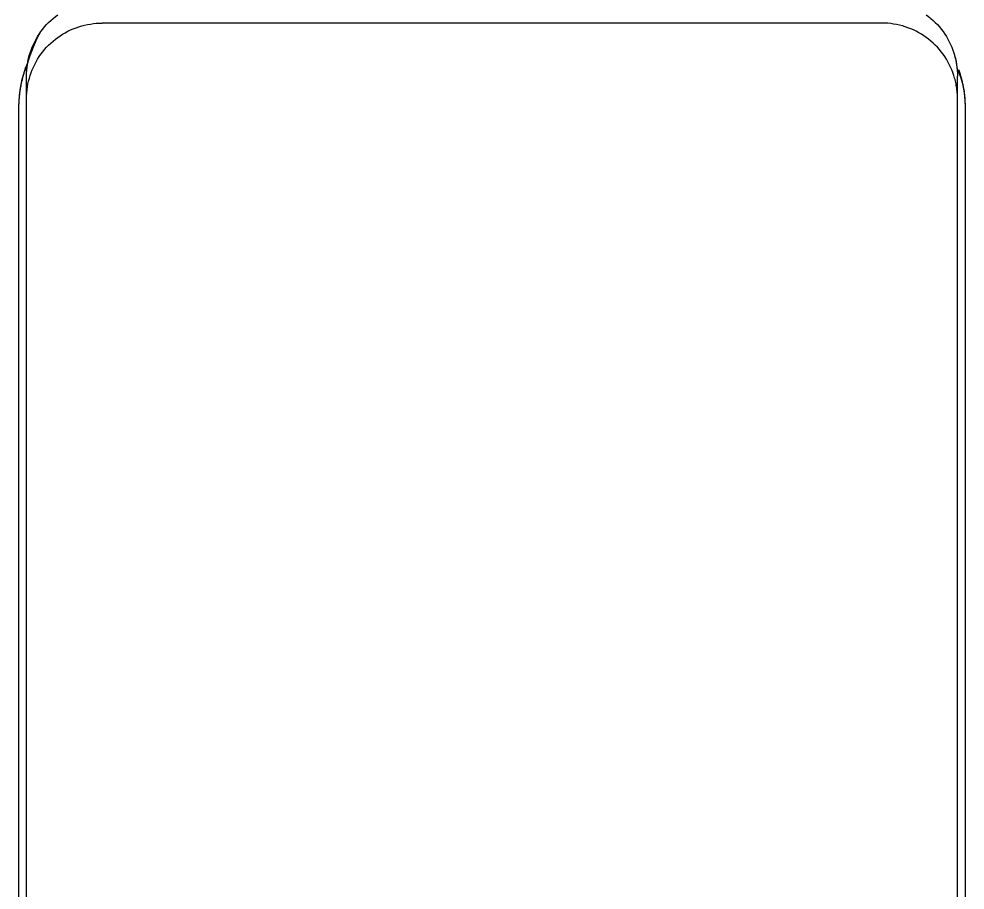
# Model space of a CAD drawing. Header units: metres. Extents: x 0 to 3575, y 0 to 842.
# Drawn here: x 2420.67 to 2449.02, y 713.59 to 739.69 of the extents above; entities that cross this region are included whole.
import ezdxf

# ---------------------------------------------------------------- set-up
doc = ezdxf.new("R2010")
doc.units = ezdxf.units.M
doc.layers.add('SCHEMATICS', color=7, linetype='Continuous')

msp = doc.modelspace()

# ---------------------------------------------------------------- linework, layer by layer
at = {"layer": 'SCHEMATICS', "color": 7}
for p, q in [((2446.524, 739.562), (2423.168, 739.562)), ((2420.9, 515.67), (2420.9, 737.973)), ((2448.792, 515.67), (2448.792, 737.973)), ((2420.672, 516.469), (2420.672, 737.031)), ((2420.672, 516.469), (2420.672, 737.031)), ((2449.018, 737.031), (2449.018, 516.469)), ((2449.018, 737.031), (2449.018, 516.469))]:
    msp.add_line(p, q, dxfattribs=at)
for points in [[(2421.332, 739.308), (2421.385, 739.379), (2421.442, 739.448), (2421.501, 739.515), (2421.563, 739.579), (2421.628, 739.641), (2421.694, 739.7), (2421.763, 739.756), (2421.834, 739.81)], [(2421.332, 739.308), (2421.385, 739.379), (2421.442, 739.448), (2421.501, 739.515), (2421.563, 739.579), (2421.628, 739.641), (2421.694, 739.7), (2421.763, 739.756), (2421.834, 739.81)], [(2422.468, 739.451), (2422.553, 739.477), (2422.639, 739.5), (2422.726, 739.519), (2422.813, 739.534), (2422.902, 739.546), (2422.99, 739.555), (2423.079, 739.56), (2423.168, 739.562)], [(2447.224, 739.451), (2447.139, 739.477), (2447.053, 739.5), (2446.966, 739.519), (2446.878, 739.534), (2446.79, 739.546), (2446.701, 739.555), (2446.612, 739.56), (2446.524, 739.562)], [(2447.854, 739.81), (2447.926, 739.756), (2447.995, 739.7), (2448.062, 739.641), (2448.127, 739.579), (2448.188, 739.515), (2448.247, 739.448), (2448.304, 739.379), (2448.357, 739.308)], [(2447.854, 739.81), (2447.926, 739.756), (2447.995, 739.7), (2448.062, 739.641), (2448.127, 739.579), (2448.188, 739.515), (2448.247, 739.448), (2448.304, 739.379), (2448.357, 739.308)], [(2420.939, 738.375), (2420.971, 738.472), (2421.011, 738.589), (2421.058, 738.719), (2421.11, 738.854), (2421.165, 738.987), (2421.222, 739.112), (2421.278, 739.221), (2421.332, 739.308)], [(2421.008, 738.671), (2421.037, 738.755), (2421.07, 738.838), (2421.106, 738.92), (2421.145, 739.001), (2421.188, 739.08), (2421.233, 739.158), (2421.281, 739.234), (2421.332, 739.308)], [(2421.834, 739.13), (2421.907, 739.181), (2421.982, 739.229), (2422.059, 739.274), (2422.138, 739.316), (2422.218, 739.355), (2422.3, 739.39), (2422.383, 739.422), (2422.468, 739.451)], [(2447.854, 739.13), (2447.782, 739.181), (2447.708, 739.229), (2447.631, 739.274), (2447.553, 739.316), (2447.473, 739.355), (2447.391, 739.39), (2447.308, 739.422), (2447.224, 739.451)], [(2448.357, 739.308), (2448.409, 739.234), (2448.457, 739.158), (2448.503, 739.08), (2448.545, 739.001), (2448.584, 738.92), (2448.619, 738.838), (2448.651, 738.755), (2448.68, 738.671)], [(2448.357, 739.308), (2448.409, 739.234), (2448.457, 739.158), (2448.503, 739.08), (2448.545, 739.001), (2448.584, 738.92), (2448.619, 738.838), (2448.651, 738.755), (2448.68, 738.671)], [(2421.332, 738.63), (2421.385, 738.701), (2421.442, 738.77), (2421.501, 738.836), (2421.563, 738.9), (2421.628, 738.962), (2421.694, 739.021), (2421.763, 739.077), (2421.834, 739.13)], [(2448.357, 738.63), (2448.304, 738.701), (2448.247, 738.77), (2448.188, 738.836), (2448.127, 738.9), (2448.062, 738.962), (2447.995, 739.021), (2447.926, 739.077), (2447.854, 739.13)], [(2420.9, 737.973), (2420.902, 738.06), (2420.907, 738.148), (2420.915, 738.236), (2420.927, 738.324), (2420.942, 738.412), (2420.961, 738.499), (2420.983, 738.586), (2421.008, 738.671)], [(2421.012, 737.994), (2421.041, 738.079), (2421.072, 738.163), (2421.108, 738.246), (2421.147, 738.326), (2421.188, 738.405), (2421.233, 738.482), (2421.281, 738.557), (2421.332, 738.63)], [(2448.679, 737.994), (2448.65, 738.079), (2448.618, 738.163), (2448.582, 738.246), (2448.544, 738.326), (2448.502, 738.405), (2448.457, 738.482), (2448.409, 738.557), (2448.357, 738.63)], [(2448.68, 738.671), (2448.698, 738.613), (2448.714, 738.553), (2448.729, 738.494), (2448.742, 738.434), (2448.754, 738.373), (2448.765, 738.313), (2448.773, 738.252), (2448.78, 738.191)], [(2448.68, 738.671), (2448.706, 738.586), (2448.728, 738.499), (2448.748, 738.412), (2448.763, 738.324), (2448.776, 738.236), (2448.785, 738.148), (2448.79, 738.06), (2448.792, 737.973)], [(2420.672, 737.034), (2420.676, 737.213), (2420.688, 737.386), (2420.708, 737.554), (2420.736, 737.72), (2420.773, 737.883), (2420.819, 738.046), (2420.874, 738.21), (2420.939, 738.375)], [(2420.833, 738.064), (2420.843, 738.097), (2420.854, 738.13), (2420.865, 738.163), (2420.877, 738.195), (2420.889, 738.228), (2420.901, 738.26), (2420.913, 738.292), (2420.926, 738.324)], [(2448.78, 738.191), (2448.837, 738.054), (2448.886, 737.919), (2448.927, 737.783), (2448.961, 737.647), (2448.986, 737.509), (2449.004, 737.367), (2449.015, 737.222), (2449.018, 737.072)], [(2448.82, 738.175), (2448.83, 738.147), (2448.84, 738.119), (2448.849, 738.091), (2448.858, 738.064), (2448.867, 738.036), (2448.875, 738.008), (2448.884, 737.981), (2448.892, 737.953)], [(2420.761, 737.812), (2420.769, 737.844), (2420.777, 737.875), (2420.786, 737.907), (2420.794, 737.938), (2420.804, 737.97), (2420.813, 738.001), (2420.823, 738.033), (2420.833, 738.064)], [(2420.9, 737.297), (2420.902, 737.386), (2420.907, 737.475), (2420.916, 737.563), (2420.928, 737.651), (2420.944, 737.738), (2420.963, 737.824), (2420.986, 737.91), (2421.012, 737.994)], [(2448.761, 737.652), (2448.755, 737.695), (2448.747, 737.738), (2448.738, 737.781), (2448.729, 737.825), (2448.718, 737.867), (2448.706, 737.91), (2448.693, 737.952), (2448.679, 737.994)], [(2448.892, 737.953), (2448.9, 737.925), (2448.907, 737.896), (2448.914, 737.868), (2448.921, 737.84), (2448.928, 737.811), (2448.934, 737.783), (2448.941, 737.754), (2448.947, 737.726)], [(2420.712, 737.554), (2420.717, 737.586), (2420.723, 737.619), (2420.729, 737.651), (2420.735, 737.683), (2420.741, 737.715), (2420.747, 737.748), (2420.754, 737.78), (2420.761, 737.812)], [(2448.792, 737.297), (2448.792, 737.341), (2448.79, 737.386), (2448.788, 737.43), (2448.784, 737.475), (2448.78, 737.519), (2448.775, 737.563), (2448.768, 737.608), (2448.761, 737.652)], [(2448.947, 737.726), (2448.953, 737.698), (2448.958, 737.669), (2448.963, 737.64), (2448.968, 737.612), (2448.973, 737.583), (2448.977, 737.554), (2448.982, 737.525), (2448.987, 737.496)], [(2420.672, 737.031), (2420.672, 737.065), (2420.673, 737.098), (2420.674, 737.131), (2420.675, 737.164), (2420.676, 737.197), (2420.678, 737.229), (2420.68, 737.262), (2420.682, 737.295)], [(2420.682, 737.295), (2420.685, 737.328), (2420.688, 737.36), (2420.691, 737.393), (2420.695, 737.425), (2420.699, 737.457), (2420.703, 737.489), (2420.707, 737.522), (2420.712, 737.554)], [(2448.987, 737.496), (2448.994, 737.438), (2449, 737.38), (2449.006, 737.323), (2449.01, 737.265), (2449.014, 737.207), (2449.016, 737.148), (2449.018, 737.09), (2449.018, 737.031)], [(2420.672, 737.031), (2420.672, 737.032), (2420.672, 737.032), (2420.672, 737.033), (2420.672, 737.033), (2420.672, 737.033), (2420.672, 737.033), (2420.672, 737.034), (2420.672, 737.034)], [(2449.018, 737.072), (2449.018, 737.067), (2449.018, 737.062), (2449.018, 737.057), (2449.018, 737.052), (2449.018, 737.047), (2449.018, 737.042), (2449.018, 737.037), (2449.018, 737.031)]]:
    msp.add_lwpolyline(points, dxfattribs=at)

doc.saveas('drawing.dxf')
